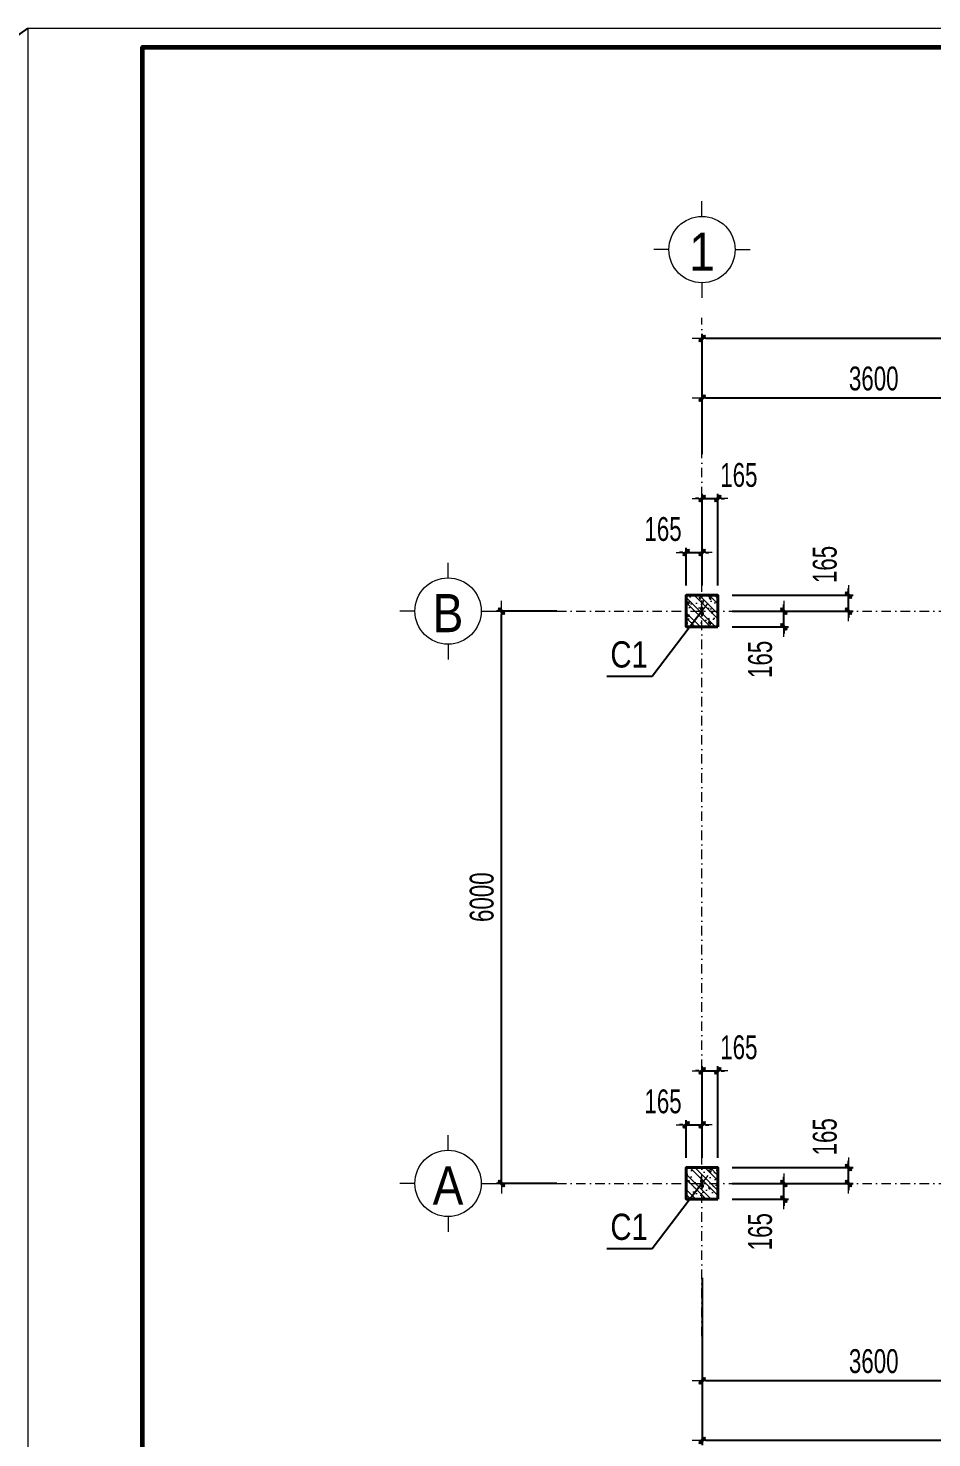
# Model space of a CAD drawing. Header units: millimetres. Extents: x -211129 to 461116, y -574633 to 115.
# Drawn here: x 45316 to 54790, y -546468 to -531691 of the extents above; entities that cross this region are included whole.
import ezdxf
from ezdxf.enums import TextEntityAlignment as Align

# ---------------------------------------------------------------- set-up
doc = ezdxf.new("R2010")
doc.units = ezdxf.units.MM
doc.header["$MEASUREMENT"] = 0
doc.header["$PDMODE"] = 32
doc.linetypes.add('DASHDOT', pattern=[1, 0.5, -0.25, 0, -0.25])
doc.linetypes.add('HIDDEN', pattern=[0.375, 0.25, -0.125])
doc.layers.get('Defpoints').update_dxf_attribs({"color": 1})
doc.layers.add('KCS_Plotter', color=11, linetype='Continuous', plot=False)
for name, color, linetype, lineweight in [('Khungten_LCDI', 7, 'Continuous', 5), ('LC Dim', 8, 'Continuous', 18), ('LC Hatch', 252, 'Continuous', 9), ('LC ISO', 153, 'Continuous', 13), ('LC MANH DUT', 35, 'HIDDEN', 5), ('LC Net dam2', 6, 'Continuous', 40), ('LC Net manh', 133, 'Continuous', 5), ('LC Net thay', 63, 'Continuous', 25), ('LC Net truc', 79, 'DASHDOT', 13), ('LC Text1', 3, 'Continuous', 20), ('LC Text2', 7, 'Continuous', 25)]:
    doc.layers.add(name, color=color, linetype=linetype, lineweight=lineweight)
doc.styles.add('1', font='vnsimli.shx', dxfattribs={"width": 0.6})
doc.styles.add('HOATBIF', font='hoatbif.shx', dxfattribs={"width": 0.7})
doc.styles.add('Khungten', font='VHAVAN.TTF', dxfattribs={"width": 0.9, "height": 5000})
doc.styles.add('LC 1', font='VHAVANB.TTF')
doc.styles.add('T2', font='VHARIAL.TTF', dxfattribs={"width": 0.8})
doc.styles.add('Title', font='VHBLACK.TTF', dxfattribs={"width": 0.8})
doc.dimstyles.new('1-100', dxfattribs={"dimscale": 100, "dimtxt": 2.5, "dimasz": 0.35, "dimexe": 0.5, "dimexo": 0, "dimgap": 0.8, "dimtad": 1, "dimdec": 0, "dimzin": 0, "dimdsep": 46, "dimtxsty": 'HOATBIF', "dimblk1": 'DOT', "dimblk2": 'DOT', "dimsah": 1, "dimcen": -1, "dimdle": 1, "dimclrd": 256, "dimclre": 256, "dimclrt": 4, "dimadec": 3, "dimazin": 2, "dimtfac": 0.333333, "dimtdec": 0, "dimtix": 1, "dimtmove": 2, "dimatfit": 3, "dimldrblk": 'DOT', "dimfxl": 1, "dimtvp": 0.833333, "dimtolj": 1, "dimtzin": 0, "dimarcsym": 0})
doc.dimstyles.new('1-100$7', dxfattribs={"dimtxt": 230, "dimasz": 300, "dimexe": 50, "dimexo": 300, "dimgap": 80, "dimtad": 1, "dimdec": 3, "dimzin": 12, "dimdsep": 46, "dimtxsty": '1', "dimblk1": 'ARCHTICK', "dimblk2": 'ARCHTICK', "dimsah": 1, "dimcen": 0.09, "dimdle": 160, "dimclrd": 6, "dimclre": 6, "dimclrt": 2, "dimadec": 3, "dimazin": 3, "dimtfac": 1, "dimtdec": 3, "dimtix": 1, "dimtmove": 2, "dimatfit": 3, "dimldrblk": 'DOTSMALL', "dimfxl": 1, "dimtolj": 1, "dimtzin": 15, "dimarcsym": 0})

# ---------------------------------------------------------------- blocks, each defined once
blk = doc.blocks.new('DOT')
at = {"layer": 'LC Dim'}
blk.add_line((-3, 0), (3, 0), dxfattribs=at)
at = {"layer": 'LC Dim', "color": 4}
blk.add_line((-1, -1), (1, 1), dxfattribs=at)
blk.add_lwpolyline([(0.5, 1), (-1, -0.5), (-0.5, -1), (1, 0.5)], close=True, dxfattribs=at)
blk = doc.blocks.new('*D907')
at = {"layer": 'Defpoints', "color": 0, "ltscale": 2, "transparency": 16777216}
for p in [(52381, -544790), (55981, -544790), (52381, -545871)]:
    blk.add_point(p, dxfattribs=at)
at = {"layer": 'LC Dim', "lineweight": -2, "ltscale": 2, "transparency": 16777216}
for p, q in [((52381, -544790), (52381, -545921)), ((55981, -544790), (55981, -545921)), ((55946, -545871), (52416, -545871))]:
    blk.add_line(p, q, dxfattribs=at)
at = {"layer": 'LC Dim', "lineweight": -2, "ltscale": 2, "transparency": 16777216, "xscale": 35, "yscale": 35, "zscale": 35, "rotation": 180}
blk.add_blockref('DOT', (52381, -545871), dxfattribs=at)
at = {"layer": 'LC Dim', "lineweight": -2, "ltscale": 2, "transparency": 16777216, "xscale": 35, "yscale": 35, "zscale": 35}
blk.add_blockref('DOT', (55981, -545871), dxfattribs=at)
at = {"layer": 'LC Dim', "color": 4, "ltscale": 2, "transparency": 16777216, "insert": (54181, -545666), "char_height": 250, "attachment_point": 5, "style": 'HOATBIF'}
blk.add_mtext('\\A1;3600', dxfattribs=at)
blk = doc.blocks.new('_Dot')
at = {"color": 0, "linetype": 'ByBlock', "lineweight": -2}
blk.add_line((-0.5, 0), (-1, 0), dxfattribs=at)
at = {"color": 0, "linetype": 'ByBlock', "const_width": 0.5}
blk.add_lwpolyline([(-0.25, 0, 1), (0.25, 0, 1)], format="xyb", close=True, dxfattribs=at)
blk = doc.blocks.new('*D908')
at = {"layer": 'Defpoints', "color": 0, "ltscale": 2, "transparency": 16777216}
for p in [(52381, -544790), (59581, -544790), (52381, -546496)]:
    blk.add_point(p, dxfattribs=at)
at = {"layer": 'LC Dim', "lineweight": -2, "ltscale": 2, "transparency": 16777216}
for p, q in [((52381, -544790), (52381, -546546)), ((59581, -544790), (59581, -546546)), ((59546, -546496), (52416, -546496))]:
    blk.add_line(p, q, dxfattribs=at)
at = {"layer": 'LC Dim', "lineweight": -2, "ltscale": 2, "transparency": 16777216, "xscale": 35, "yscale": 35, "zscale": 35, "rotation": 180}
blk.add_blockref('DOT', (52381, -546496), dxfattribs=at)
at = {"layer": 'LC Dim', "lineweight": -2, "ltscale": 2, "transparency": 16777216, "xscale": 35, "yscale": 35, "zscale": 35}
blk.add_blockref('DOT', (59581, -546496), dxfattribs=at)
at = {"layer": 'LC Dim', "color": 4, "ltscale": 2, "transparency": 16777216, "insert": (55981, -546291), "char_height": 250, "attachment_point": 5, "style": 'HOATBIF'}
blk.add_mtext('\\A1;7200', dxfattribs=at)
blk = doc.blocks.new('*D910')
at = {"layer": 'Defpoints', "color": 0, "ltscale": 2, "transparency": 16777216}
for p in [(52381, -535570), (52381, -536158), (55981, -536158)]:
    blk.add_point(p, dxfattribs=at)
at = {"layer": 'LC Dim', "lineweight": -2, "ltscale": 2, "transparency": 16777216}
for p, q in [((52381, -536158), (52381, -535520)), ((55981, -536158), (55981, -535520)), ((55946, -535570), (52416, -535570))]:
    blk.add_line(p, q, dxfattribs=at)
at = {"layer": 'LC Dim', "lineweight": -2, "ltscale": 2, "transparency": 16777216, "xscale": 35, "yscale": 35, "zscale": 35, "rotation": 180}
blk.add_blockref('DOT', (52381, -535570), dxfattribs=at)
at = {"layer": 'LC Dim', "lineweight": -2, "ltscale": 2, "transparency": 16777216, "xscale": 35, "yscale": 35, "zscale": 35}
blk.add_blockref('DOT', (55981, -535570), dxfattribs=at)
at = {"layer": 'LC Dim', "color": 4, "ltscale": 2, "transparency": 16777216, "insert": (54181, -535365), "char_height": 250, "attachment_point": 5, "style": 'HOATBIF'}
blk.add_mtext('\\A1;3600', dxfattribs=at)
blk = doc.blocks.new('*D911')
at = {"layer": 'Defpoints', "color": 0, "ltscale": 2, "transparency": 16777216}
for p in [(52381, -534945), (52381, -536158), (59581, -536158)]:
    blk.add_point(p, dxfattribs=at)
at = {"layer": 'LC Dim', "lineweight": -2, "ltscale": 2, "transparency": 16777216}
for p, q in [((52381, -536158), (52381, -534895)), ((59581, -536158), (59581, -534895)), ((59546, -534945), (52416, -534945))]:
    blk.add_line(p, q, dxfattribs=at)
at = {"layer": 'LC Dim', "lineweight": -2, "ltscale": 2, "transparency": 16777216, "xscale": 35, "yscale": 35, "zscale": 35, "rotation": 180}
blk.add_blockref('DOT', (52381, -534945), dxfattribs=at)
at = {"layer": 'LC Dim', "lineweight": -2, "ltscale": 2, "transparency": 16777216, "xscale": 35, "yscale": 35, "zscale": 35}
blk.add_blockref('DOT', (59581, -534945), dxfattribs=at)
at = {"layer": 'LC Dim', "color": 4, "ltscale": 2, "transparency": 16777216, "insert": (55981, -534740), "char_height": 250, "attachment_point": 5, "style": 'HOATBIF'}
blk.add_mtext('\\A1;7200', dxfattribs=at)
blk = doc.blocks.new('TTRUC')
at = {"layer": 'LC ISO'}
for p, q in [((0, 6.95), (0, 10.13)), ((-6.95, 0), (-10.13, 0)), ((6.95, 0), (10.13, 0)), ((0, -6.95), (0, -10.13))]:
    blk.add_line(p, q, dxfattribs=at)
at = {"layer": 'LC Net manh'}
blk.add_circle((0, 0), 6.95, dxfattribs=at)
blk = doc.blocks.new('*D913')
at = {"layer": 'Defpoints', "color": 0, "ltscale": 2, "transparency": 16777216}
for p in [(50277, -537801), (50860, -537801), (50860, -543801)]:
    blk.add_point(p, dxfattribs=at)
at = {"layer": 'LC Dim', "lineweight": -2, "ltscale": 2, "transparency": 16777216}
for p, q in [((50860, -537801), (50227, -537801)), ((50277, -543766), (50277, -537836)), ((50860, -543801), (50227, -543801))]:
    blk.add_line(p, q, dxfattribs=at)
at = {"layer": 'LC Dim', "lineweight": -2, "ltscale": 2, "transparency": 16777216, "xscale": 35, "yscale": 35, "zscale": 35}
for p, rotation in [((50277, -537801), 90), ((50277, -543801), 270)]:
    blk.add_blockref('DOT', p, dxfattribs=dict(at, rotation=rotation))
at = {"layer": 'LC Dim', "color": 4, "ltscale": 2, "transparency": 16777216, "insert": (50072, -540801), "char_height": 250, "attachment_point": 5, "rotation": 90, "style": 'HOATBIF'}
blk.add_mtext('\\A1;6000', dxfattribs=at)
blk = doc.blocks.new('kakaka')
at = {"layer": 'LC Hatch', "ltscale": 2}
h = blk.add_hatch(dxfattribs=at)
h.set_pattern_fill('BTCT', color=256, scale=20, angle=90)
h.set_pattern_definition([(140, (37650.13, -378709.94), (12.55043, 143.45204), [15, -165]), (85, (37650.13, -378709.94), (-150.43843, -27.75027), [12, -132]), (190.4514, (37651.18, -378697.99), (-137.88791, 115.70188), [12.74804, -140.22842]), (136.1842, (37610.13, -378709.94), (33.1038, 213.4482), [22.5, -247.5]), (186.6356, (37612.9, -378692.16), (-194.82357, 186.93254), [19.12206, -210.3426]), (81.1842, (37610.13, -378709.94), (-194.82372, 186.9324), [18, -198]), (111, (37620.13, -378689.94), (80.52378, 119.38141), [15, -165]), (56, (37620.13, -378689.94), (-145.03001, 48.66307), [12, -132]), (161.4514, (37626.85, -378680), (-64.5061, 168.04453), [12.74804, -140.22842]), (127.5, (37650.135, -378709.945), (-66.57877, 2.431971), [0, -130.4, 0, -134, 0, -132.5]), (97.5, (37650.135, -378709.945), (-78.882342, 52.613907), [0, -76.4, 0, -127.4, 0, -50.5]), (57.5, (37650.135, -378754.545), (4.510974, 106.764487), [0, -50, 0, -156, 0, -207]), (47.5, (37650.135, -378774.545), (-20.020996, 116.637234), [0, -65, 0, -103.6, 0, -147]), (135, (37650.135, -378709.945), (-53.03301, -53.03301), []), (135, (37650.135, -378674.59), (-53.03301, -53.03301), [])])
h.paths.add_polyline_path([(76247.6, -223824.4), (76247.6, -223604.4), (76027.6, -223604.4), (76027.6, -223824.4)])
at = {"layer": 'LC MANH DUT', "ltscale": 100}
blk.add_lwpolyline([(76247.6, -223824.4), (76247.6, -223604.4), (76027.6, -223604.4), (76027.6, -223824.4)], close=True, dxfattribs=at)
at = {"layer": 'LC Net dam2', "ltscale": 5}
blk.add_lwpolyline([(76247.6, -223824.4), (76247.6, -223604.4), (76027.6, -223604.4), (76027.6, -223824.4)], close=True, dxfattribs=at)
blk = doc.blocks.new('*D914')
at = {"layer": 'Defpoints', "color": 0, "ltscale": 2, "transparency": 16777216}
for p in [(52381, -537189), (52216, -537533), (52381, -537533)]:
    blk.add_point(p, dxfattribs=at)
at = {"layer": 'LC Dim', "lineweight": -2, "ltscale": 2, "transparency": 16777216}
for p, q in [((52216, -537533), (52216, -537139)), ((52381, -537533), (52381, -537139)), ((52181, -537189), (52146, -537189)), ((52216, -537189), (52381, -537189)), ((52416, -537189), (52451, -537189))]:
    blk.add_line(p, q, dxfattribs=at)
at = {"layer": 'LC Dim', "lineweight": -2, "ltscale": 2, "transparency": 16777216, "xscale": 35, "yscale": 35, "zscale": 35}
blk.add_blockref('DOT', (52216, -537189), dxfattribs=at)
at = {"layer": 'LC Dim', "lineweight": -2, "ltscale": 2, "transparency": 16777216, "xscale": 35, "yscale": 35, "zscale": 35, "rotation": 180}
blk.add_blockref('DOT', (52381, -537189), dxfattribs=at)
at = {"layer": 'LC Dim', "color": 4, "ltscale": 2, "transparency": 16777216, "insert": (51972, -536943), "char_height": 250, "attachment_point": 5, "style": 'HOATBIF'}
blk.add_mtext('\\A1;165', dxfattribs=at)
blk = doc.blocks.new('*D915')
at = {"layer": 'Defpoints', "color": 0, "ltscale": 2, "transparency": 16777216}
for p in [(52546, -536622), (52381, -537533), (52546, -537533)]:
    blk.add_point(p, dxfattribs=at)
at = {"layer": 'LC Dim', "lineweight": -2, "ltscale": 2, "transparency": 16777216}
for p, q in [((52346, -536622), (52311, -536622)), ((52381, -537533), (52381, -536572)), ((52381, -536622), (52546, -536622)), ((52546, -537533), (52546, -536572)), ((52581, -536622), (52616, -536622))]:
    blk.add_line(p, q, dxfattribs=at)
at = {"layer": 'LC Dim', "lineweight": -2, "ltscale": 2, "transparency": 16777216, "xscale": 35, "yscale": 35, "zscale": 35}
blk.add_blockref('DOT', (52381, -536622), dxfattribs=at)
at = {"layer": 'LC Dim', "lineweight": -2, "ltscale": 2, "transparency": 16777216, "xscale": 35, "yscale": 35, "zscale": 35, "rotation": 180}
blk.add_blockref('DOT', (52546, -536622), dxfattribs=at)
at = {"layer": 'LC Dim', "color": 4, "ltscale": 2, "transparency": 16777216, "insert": (52767, -536376), "char_height": 250, "attachment_point": 5, "style": 'HOATBIF'}
blk.add_mtext('\\A1;165', dxfattribs=at)
blk = doc.blocks.new('*D916')
at = {"layer": 'Defpoints', "color": 0, "ltscale": 2, "transparency": 16777216}
for p in [(52698, -537801), (53237, -537801), (52698, -537966)]:
    blk.add_point(p, dxfattribs=at)
at = {"layer": 'LC Dim', "lineweight": -2, "ltscale": 2, "transparency": 16777216}
for p, q in [((53237, -537766), (53237, -537731)), ((52698, -537801), (53287, -537801)), ((53237, -537966), (53237, -537801)), ((52698, -537966), (53287, -537966)), ((53237, -538001), (53237, -538036))]:
    blk.add_line(p, q, dxfattribs=at)
at = {"layer": 'LC Dim', "lineweight": -2, "ltscale": 2, "transparency": 16777216, "xscale": 35, "yscale": 35, "zscale": 35}
for p, rotation in [((53237, -537801), 270), ((53237, -537966), 90)]:
    blk.add_blockref('DOT', p, dxfattribs=dict(at, rotation=rotation))
at = {"layer": 'LC Dim', "color": 4, "ltscale": 2, "transparency": 16777216, "insert": (52991, -538308), "char_height": 250, "attachment_point": 5, "rotation": 90, "style": 'HOATBIF'}
blk.add_mtext('\\A1;165', dxfattribs=at)
blk = doc.blocks.new('*D917')
at = {"layer": 'Defpoints', "color": 0, "ltscale": 2, "transparency": 16777216}
for p in [(52698, -537636), (53915, -537636), (52698, -537801)]:
    blk.add_point(p, dxfattribs=at)
at = {"layer": 'LC Dim', "lineweight": -2, "ltscale": 2, "transparency": 16777216}
for p, q in [((53915, -537601), (53915, -537566)), ((52698, -537636), (53965, -537636)), ((53915, -537801), (53915, -537636)), ((52698, -537801), (53965, -537801)), ((53915, -537836), (53915, -537871))]:
    blk.add_line(p, q, dxfattribs=at)
at = {"layer": 'LC Dim', "lineweight": -2, "ltscale": 2, "transparency": 16777216, "xscale": 35, "yscale": 35, "zscale": 35}
for p, rotation in [((53915, -537636), 270), ((53915, -537801), 90)]:
    blk.add_blockref('DOT', p, dxfattribs=dict(at, rotation=rotation))
at = {"layer": 'LC Dim', "color": 4, "ltscale": 2, "transparency": 16777216, "insert": (53669, -537313), "char_height": 250, "attachment_point": 5, "rotation": 90, "style": 'HOATBIF'}
blk.add_mtext('\\A1;165', dxfattribs=at)
blk = doc.blocks.new('*D918')
at = {"layer": 'Defpoints', "color": 0, "ltscale": 2, "transparency": 16777216}
for p in [(52381, -543189), (52216, -543533), (52381, -543533)]:
    blk.add_point(p, dxfattribs=at)
at = {"layer": 'LC Dim', "lineweight": -2, "ltscale": 2, "transparency": 16777216}
for p, q in [((52181, -543189), (52146, -543189)), ((52216, -543533), (52216, -543139)), ((52216, -543189), (52381, -543189)), ((52381, -543533), (52381, -543139)), ((52416, -543189), (52451, -543189))]:
    blk.add_line(p, q, dxfattribs=at)
at = {"layer": 'LC Dim', "lineweight": -2, "ltscale": 2, "transparency": 16777216, "xscale": 35, "yscale": 35, "zscale": 35}
blk.add_blockref('DOT', (52216, -543189), dxfattribs=at)
at = {"layer": 'LC Dim', "lineweight": -2, "ltscale": 2, "transparency": 16777216, "xscale": 35, "yscale": 35, "zscale": 35, "rotation": 180}
blk.add_blockref('DOT', (52381, -543189), dxfattribs=at)
at = {"layer": 'LC Dim', "color": 4, "ltscale": 2, "transparency": 16777216, "insert": (51972, -542943), "char_height": 250, "attachment_point": 5, "style": 'HOATBIF'}
blk.add_mtext('\\A1;165', dxfattribs=at)
blk = doc.blocks.new('*D919')
at = {"layer": 'Defpoints', "color": 0, "ltscale": 2, "transparency": 16777216}
for p in [(52546, -542622), (52381, -543533), (52546, -543533)]:
    blk.add_point(p, dxfattribs=at)
at = {"layer": 'LC Dim', "lineweight": -2, "ltscale": 2, "transparency": 16777216}
for p, q in [((52381, -543533), (52381, -542572)), ((52546, -543533), (52546, -542572)), ((52346, -542622), (52311, -542622)), ((52381, -542622), (52546, -542622)), ((52581, -542622), (52616, -542622))]:
    blk.add_line(p, q, dxfattribs=at)
at = {"layer": 'LC Dim', "lineweight": -2, "ltscale": 2, "transparency": 16777216, "xscale": 35, "yscale": 35, "zscale": 35}
blk.add_blockref('DOT', (52381, -542622), dxfattribs=at)
at = {"layer": 'LC Dim', "lineweight": -2, "ltscale": 2, "transparency": 16777216, "xscale": 35, "yscale": 35, "zscale": 35, "rotation": 180}
blk.add_blockref('DOT', (52546, -542622), dxfattribs=at)
at = {"layer": 'LC Dim', "color": 4, "ltscale": 2, "transparency": 16777216, "insert": (52767, -542376), "char_height": 250, "attachment_point": 5, "style": 'HOATBIF'}
blk.add_mtext('\\A1;165', dxfattribs=at)
blk = doc.blocks.new('*D920')
at = {"layer": 'Defpoints', "color": 0, "ltscale": 2, "transparency": 16777216}
for p in [(52698, -543801), (53237, -543801), (52698, -543966)]:
    blk.add_point(p, dxfattribs=at)
at = {"layer": 'LC Dim', "lineweight": -2, "ltscale": 2, "transparency": 16777216}
for p, q in [((53237, -543766), (53237, -543731)), ((52698, -543801), (53287, -543801)), ((53237, -543966), (53237, -543801)), ((52698, -543966), (53287, -543966)), ((53237, -544001), (53237, -544036))]:
    blk.add_line(p, q, dxfattribs=at)
at = {"layer": 'LC Dim', "lineweight": -2, "ltscale": 2, "transparency": 16777216, "xscale": 35, "yscale": 35, "zscale": 35}
for p, rotation in [((53237, -543801), 270), ((53237, -543966), 90)]:
    blk.add_blockref('DOT', p, dxfattribs=dict(at, rotation=rotation))
at = {"layer": 'LC Dim', "color": 4, "ltscale": 2, "transparency": 16777216, "insert": (52991, -544308), "char_height": 250, "attachment_point": 5, "rotation": 90, "style": 'HOATBIF'}
blk.add_mtext('\\A1;165', dxfattribs=at)
blk = doc.blocks.new('*D921')
at = {"layer": 'Defpoints', "color": 0, "ltscale": 2, "transparency": 16777216}
for p in [(52698, -543636), (53915, -543636), (52698, -543801)]:
    blk.add_point(p, dxfattribs=at)
at = {"layer": 'LC Dim', "lineweight": -2, "ltscale": 2, "transparency": 16777216}
for p, q in [((52698, -543636), (53965, -543636)), ((53915, -543601), (53915, -543566)), ((53915, -543801), (53915, -543636)), ((52698, -543801), (53965, -543801)), ((53915, -543836), (53915, -543871))]:
    blk.add_line(p, q, dxfattribs=at)
at = {"layer": 'LC Dim', "lineweight": -2, "ltscale": 2, "transparency": 16777216, "xscale": 35, "yscale": 35, "zscale": 35}
for p, rotation in [((53915, -543636), 270), ((53915, -543801), 90)]:
    blk.add_blockref('DOT', p, dxfattribs=dict(at, rotation=rotation))
at = {"layer": 'LC Dim', "color": 4, "ltscale": 2, "transparency": 16777216, "insert": (53669, -543313), "char_height": 250, "attachment_point": 5, "rotation": 90, "style": 'HOATBIF'}
blk.add_mtext('\\A1;165', dxfattribs=at)
blk = doc.blocks.new('lcdi fix')
at = {"layer": 'Defpoints', "lineweight": 0}
blk.add_lwpolyline([(-1200, -14850), (-1200, 14850), (40800, 14850), (40800, -14850)], close=True, dxfattribs=at)
at = {"layer": 'Khungten_LCDI', "color": 5, "lineweight": 60}
blk.add_lwpolyline([(0, -14650), (0, 14650), (40600, 14650), (40600, -14650)], close=True, dxfattribs=at)
at = {"color": 7, "style": 'Khungten', "width": 0.8}
for tag, p in [('REVISION', (39499, -10746)), ('NGAYHT', (39546, -11609))]:
    blk.add_attdef(tag, text='', height=200, dxfattribs=at).set_placement(p, align=Align.CENTER)
at = {"layer": 'LC Text1', "color": 3, "style": 'LC 1', "width": 1.834006}
for tag, p, p2 in [('TENBANVE1', (36913, -8886), (40339, -8886)), ('TENBANVE2', (36913, -9562), (40339, -9562))]:
    blk.add_attdef(tag, text='', height=250, dxfattribs=at).set_placement(p, p2, align=Align.FIT)
at = {"layer": 'LC Text1', "style": 'Title', "width": 0.7}
blk.add_attdef('SOBANVE', text='', height=250, dxfattribs=at).set_placement((39562, -13896), align=Align.CENTER)

msp = doc.modelspace()

# ---------------------------------------------------------------- linework, layer by layer
at = {"layer": 'KCS_Plotter'}
msp.add_line((-15409.4, -574633), (45316.3, -531691.2), dxfattribs=at)
at = {"layer": 'LC Net truc', "ltscale": 200}
for p, q in [((52380.5, -545404.1), (52380.5, -534726.1)), ((50860.1, -537801.5), (60709.6, -537801.5)), ((50860.1, -543801.5), (60709.6, -543801.5))]:
    msp.add_line(p, q, dxfattribs=at)

# ---------------------------------------------------------------- block references
at = {"layer": 'LC Dim', "xscale": 1.5, "yscale": 1.5, "zscale": 1.5}
for p in [(-61825.9, -202229.8), (-61825.9, -208229.8)]:
    msp.add_blockref('kakaka', p, dxfattribs=at)
at = {"layer": 'LC ISO', "xscale": 50, "yscale": 50, "zscale": 50, "rotation": 180}
for p in [(52380.5, -534012), (49718, -537801.5), (49718, -543801.5)]:
    msp.add_blockref('TTRUC', p, dxfattribs=at)
at = {"layer": 'LC Net thay'}
msp.add_blockref('lcdi fix', (46516.3, -546541.2), dxfattribs=at)

# ---------------------------------------------------------------- texts
at = {"layer": 'LC Text1', "ltscale": 0.2, "style": 'LC 1', "width": 0.9}
for s, p in [('1', (52380.5, -534353.7)), ('b', (49718, -538143.1)), ('a', (49718, -544143.1))]:
    msp.add_text(s, height=400, dxfattribs=at).set_placement(p, align=Align.BOTTOM_CENTER)
at = {"layer": 'LC Text2', "style": 'T2', "width": 0.8}
for p in [(51420.1, -538393.6), (51420.1, -544393.6)]:
    msp.add_text('c1', height=275, dxfattribs=at).set_placement(p)

# ---------------------------------------------------------------- dimensions: what is measured, and where the dimension line sits
at = {"layer": 'LC Dim', "ltscale": 2}
for base, p1, p2, picture, middle in [((52380.5, -534945.4), (59580.5, -536158.5), (52380.5, -536158.5), '*D911', (55980.5, -534740.4)), ((52380.5, -546496), (59580.5, -544789.9), (52380.5, -544789.9), '*D908', (55980.5, -546291))]:
    dim = msp.add_linear_dim(base=base, p1=p1, p2=p2, dimstyle='1-100', dxfattribs=at)
    dim.commit()
    dim.dimension.update_dxf_attribs({"geometry": picture, "text_midpoint": middle})
dim = msp.add_linear_dim(base=(52380.5, -535570.4), p1=(55980.5, -536158.5), p2=(52380.5, -536158.5), angle=180, dimstyle='1-100', override={"dimscale": 100}, dxfattribs=at)
dim.commit()
dim.dimension.update_dxf_attribs({"geometry": '*D910', "text_midpoint": (54180.5, -535365.4)})
for base, p1, p2, picture, middle in [((52545.5, -536622.2), (52380.5, -537532.6), (52545.5, -537532.6), '*D915', (52766.8, -536376.2)), ((52380.5, -537188.7), (52215.5, -537532.6), (52380.5, -537532.6), '*D914', (51972, -536942.7)), ((52545.5, -542622.2), (52380.5, -543532.6), (52545.5, -543532.6), '*D919', (52766.8, -542376.2)), ((52380.5, -543188.7), (52215.5, -543532.6), (52380.5, -543532.6), '*D918', (51972, -542942.7))]:
    dim = msp.add_linear_dim(base=base, p1=p1, p2=p2, dimstyle='1-100', dxfattribs=at)
    dim.commit()
    dim.dimension.update_dxf_attribs({"geometry": picture, "text_midpoint": middle, "dimtype": 160})
for base, p1, p2, picture, middle in [((53914.5, -537636.5), (52697.8, -537801.5), (52697.8, -537636.5), '*D917', (53668.5, -537312.6)), ((53237, -537801.5), (52697.8, -537966.5), (52697.8, -537801.5), '*D916', (52991, -538308.1)), ((53914.5, -543636.5), (52697.8, -543801.5), (52697.8, -543636.5), '*D921', (53668.5, -543312.6)), ((53237, -543801.5), (52697.8, -543966.5), (52697.8, -543801.5), '*D920', (52991, -544308.1))]:
    dim = msp.add_linear_dim(base=base, p1=p1, p2=p2, angle=90, dimstyle='1-100', dxfattribs=at)
    dim.commit()
    dim.dimension.update_dxf_attribs({"geometry": picture, "text_midpoint": middle, "dimtype": 160})
for base, p1, p2, angle, picture, middle in [((50277.1, -537801.5), (50860.1, -543801.5), (50860.1, -537801.5), 90, '*D913', (50072.1, -540801.5)), ((52380.5, -545871), (55980.5, -544789.9), (52380.5, -544789.9), 180, '*D907', (54180.5, -545666))]:
    dim = msp.add_linear_dim(base=base, p1=p1, p2=p2, angle=angle, dimstyle='1-100', dxfattribs=at)
    dim.commit()
    dim.dimension.update_dxf_attribs({"geometry": picture, "text_midpoint": middle})

# ---------------------------------------------------------------- leaders
for points in [[(52380.5, -537801.5), (51859.1, -538488.2), (51383.3, -538488.2)], [(52380.5, -543801.5), (51859.1, -544488.2), (51383.3, -544488.2)]]:
    msp.add_leader(points, dimstyle='1-100$7', override={"dimscale": 100, "dimtxt": 2.5, "dimasz": 0.35, "dimexe": 0.5, "dimexo": 0, "dimgap": 0.8, "dimdec": 0, "dimzin": 0, "dimtxsty": 'HOATBIF', "dimcen": -1, "dimdle": 1, "dimclrd": 256, "dimclre": 256, "dimclrt": 4, "dimazin": 2, "dimtfac": 0.333333, "dimtdec": 0, "dimldrblk": 'DOT', "dimtvp": 0.833333, "dimtzin": 0}, dxfattribs=at)

doc.saveas('drawing.dxf')
